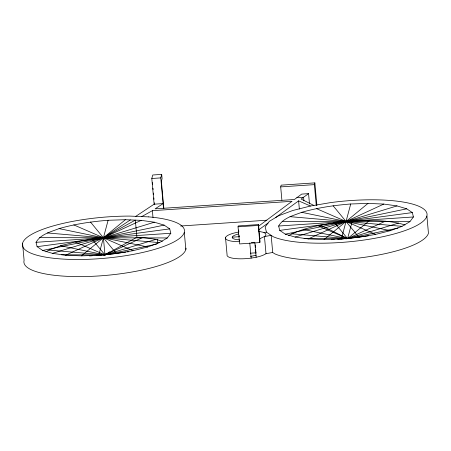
<?xml version="1.0" encoding="UTF-8"?>
<svg xmlns="http://www.w3.org/2000/svg" width="451" height="451" viewBox="0 0 451 451"><rect width="100%" height="100%" fill="white"/><g stroke="black" fill="none" stroke-linecap="round" stroke-linejoin="round"><path stroke-width="0.68" d="M98.73 255.289L108.11 220.28L125.395 219.705L141.18 220.364L154.389 222.208L164.13 225.117L169.728 228.882L170.811 233.263L167.298 237.948L159.44 242.621L147.753 246.962L133.051 250.683L116.33 253.524L98.73 255.289L81.445 255.864L65.66 255.21L52.451 253.361L42.71 250.457L37.112 246.686L36.029 242.311C40.748 234.041 50.873 231.876 59.081 228.606C75.063 224 91.553 221.576 108.11 220.28M105.331 253.563L104.97 254.911L102.867 255.052M135.779 216.339L154.124 204.185L151.795 178.5L152.737 174.999L161.7 174.396L162.089 178.675L161.385 181.302L163.848 208.48M163.527 208.379L160.765 177.897L161.7 174.396M238.043 226.808L238.275 225.934L258.496 224.575L260.047 241.697L259.81 242.576L239.594 243.929L238.043 226.808L258.26 225.449L258.496 224.575M281.892 200.176L280.691 186.894L281.159 185.147L314.854 182.88L316.884 205.25M316.286 205.6L314.386 184.634L314.854 182.88M341.339 239.002L350.72 203.987L367.999 203.412L383.784 204.072L396.998 205.915L406.734 208.824L412.338 212.59L413.42 216.97L409.908 221.655L402.044 226.329L390.363 230.67L375.66 234.39L358.94 237.232L341.339 239.002L324.055 239.571L308.27 238.917L295.061 237.074L285.32 234.165L279.721 230.393L278.639 226.019C283.358 217.748 293.477 215.589 301.691 212.314C317.673 207.714 334.163 205.284 350.72 203.987M346.182 238.804L347.58 238.618L352.27 221.114C369.854 220.494 388.052 219.614 405.043 224.976M81.445 255.864L125.395 219.705M106.577 253.586L104.97 254.911L61.449 254.798M324.055 239.571L367.999 203.412M344.773 238.804L347.58 238.618L369.555 220.539M258.474 226.267L292.011 201.304L152.382 210.679L141.71 216.587M258.711 229.847L268.057 223.053M275.414 217.709L298.613 200.858L310.468 206.017L330.532 202.612A81.377 20.498 -5.2 0 1 423.946 209.208A81.377 20.498 -5.2 0 1 375.102 238.235A81.377 20.498 -5.2 0 1 273.182 236.702L266.456 232.175L263.948 232.468L258.384 231.228M309.487 203.914L308.557 193.637L301.099 199.054L313.885 205.436M156.813 244.087L104.97 254.911L103.42 237.784L130.39 219.913M109.661 251.799L104.97 254.911L48.956 250.074L45.929 251.872M288.539 235.58C308.101 225.511 330.662 223.273 352.27 221.114M266.451 253.439C261.93 256.439 256.399 257.228 251.156 258.113A20.346 5.124 -5.2 0 1 227.067 254.753L225.517 237.626M103.42 237.784L135.328 220.122L136.884 237.243L104.97 254.911L60.637 245.733L48.956 250.074M65.66 255.21L141.18 220.364M162.433 241.268L155.939 239.334L142.73 237.485L104.97 254.911L75.34 242.012L60.637 245.733M308.27 238.917L383.784 204.072M304.059 238.511L347.58 238.618L385.34 221.199M259.618 238.804L264.895 236.318L265.949 234.915L265.628 233.601L263.948 232.468M52.451 253.361L154.389 222.208M155.939 239.334L104.97 254.911L92.06 239.171L75.34 242.012M295.061 237.074L396.998 205.915M291.56 233.787L347.58 238.618L398.549 223.042M310.468 206.017L292.823 210.482L278.808 215.696L269.371 221.3L265.16 226.926L266.456 232.175M256.151 255.232L250.536 256.427M42.71 250.457L164.13 225.117M285.32 234.165L406.734 208.824M303.247 229.441L347.58 238.618L398.058 228.082M272.708 252.464L266.005 253.704L264.455 236.578L271.158 235.343L272.708 252.464L274.732 253.823A81.377 20.498 -5.2 0 0 363.072 257.504A81.377 20.498 -5.2 0 0 428.45 233.19L426.9 216.063M37.112 246.686L169.728 228.882M279.721 230.393L412.338 212.59M107.067 254.629L125.914 252.098M127.306 251.912L128.704 251.726M349.672 238.337L368.518 235.805M92.06 239.171L103.567 238.015M151.795 178.5L160.765 177.897M280.691 186.894L314.386 184.634M308.557 193.637L301.685 194.099L294.43 199.5L155.133 208.852L163.093 203.581L154.124 204.185M296.848 197.701L303.585 197.25L303.901 200.751M180.597 226.013L266.896 220.218M36.029 242.311L170.811 233.263M278.639 226.019L413.42 216.97M232.254 237.175L238.996 236.724M251.258 242.514L254.753 242.283M89.529 255.948L92.337 255.756M96.548 255.475L101.464 255.148M331.434 239.701L334.242 239.515M337.754 239.278L343.369 238.9M250.463 253.18L255.959 252.814M282.146 221.334L409.908 221.655M39.536 237.626L167.298 237.948M136.884 237.243L142.73 237.485M290.01 216.66L402.044 226.329M47.4 232.953L159.44 242.621M301.691 212.314L390.363 230.67M59.081 228.606L147.753 246.962M316.393 208.599L375.66 234.39M317.949 225.72L347.58 238.618L334.67 222.879M73.784 224.891L133.051 250.683M320.791 225.241L347.58 238.618M333.12 205.757L358.94 237.232M90.51 222.05L116.33 253.524M298.613 200.858L299.357 209.078M258.26 225.449L259.81 242.576M255.221 244.955L255.469 247.695M255.655 249.753L255.965 253.174M254.871 242.88L256.174 257.262M249.792 243.044L251.156 258.113M238.647 230.044L238.833 232.096M239.143 235.523L239.272 236.893M239.582 240.315L239.706 241.685M184.29 232.355L185.84 249.476M152.483 182.599L152.669 184.69M152.985 188.174L153.114 189.572M153.43 193.056L153.554 194.449M153.87 197.933L154 199.325M154.315 202.809L154.439 204.207M157.309 239.357L157.687 243.523M152.382 210.679L153.002 217.529M22.55 243.219L24.1 260.34A81.377 20.498 -5.2 0 0 101.982 275.724A81.377 20.498 -5.2 0 0 186.037 248.123M239.391 239.836A13.564 3.416 -5.2 0 1 238.573 233.968M239.143 241.697A20.346 5.124 -5.2 0 1 225.466 238.055A20.346 5.124 -5.2 0 1 238.669 232.045M148.729 216.88L129.787 216.091A81.377 20.498 -5.2 0 0 22.804 246.782A81.377 20.498 -5.2 0 0 145.194 251.878A81.377 20.498 -5.2 0 0 148.729 216.88"/></g></svg>
